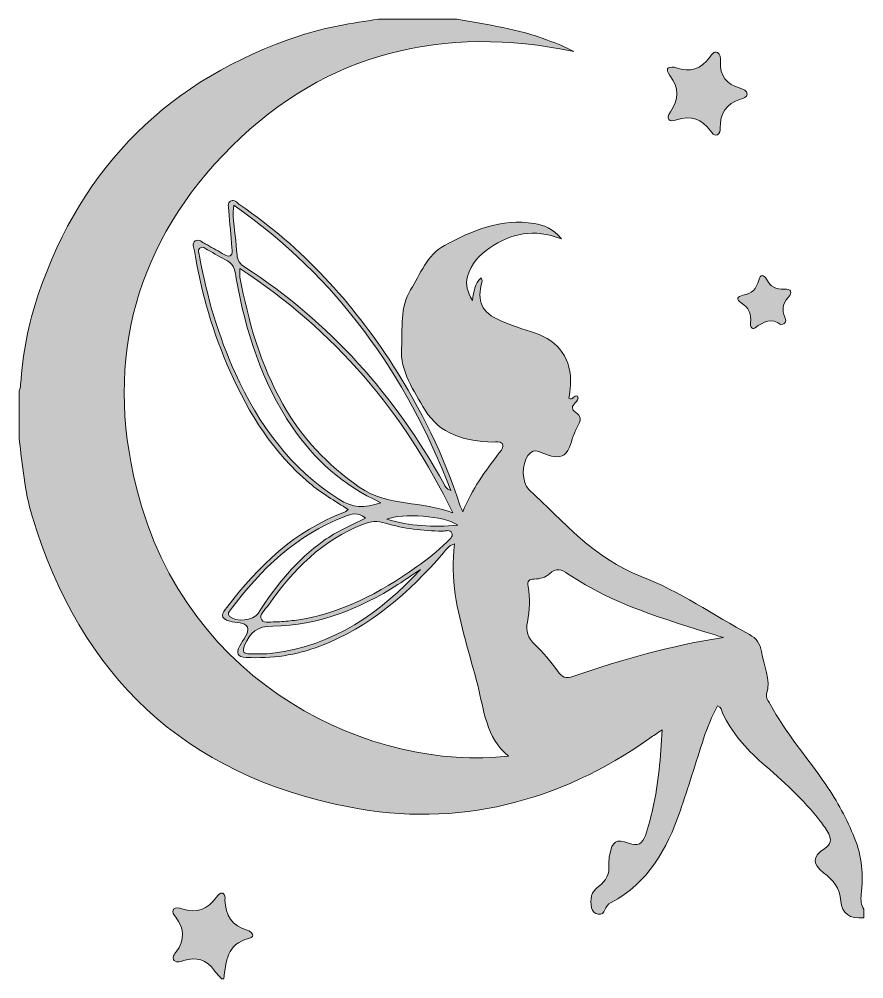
# Model space of a CAD drawing. Header units: inches. Extents: x 13 to 3566, y -2567 to -26.
# Drawn here: x 2136 to 2524, y -470.5 to -29.5 of the extents above; entities that cross this region are included whole.
import ezdxf

# ---------------------------------------------------------------- set-up
doc = ezdxf.new("R2010")
doc.units = ezdxf.units.IN
doc.header["$MEASUREMENT"] = 0
doc.layers.add('Layer 1', color=7, linetype='Continuous')

# ---------------------------------------------------------------- blocks, each defined once
blk = doc.blocks.new('block 6')
at = {"layer": 'Layer 1', "true_color": 0xffffff}
h = blk.add_hatch(color=7, dxfattribs=at)
h.dxf.hatch_style = 2
edge = h.paths.add_edge_path()
edge.add_spline(control_points=[(2337, -29.5), (2351.11, -31.9), (2365.26, -34.08), (2378.76, -39.13), (2382.78, -40.64), (2386.79, -42.18), (2390.82, -44.3), (2330.87, -32.03), (2277.38, -44.45), (2233.66, -87.86), (2189.76, -131.44), (2174.95, -185.11), (2189.85, -244.86), (2212.86, -337.12), (2299.35, -375.12), (2360.72, -368.2), (2350.37, -359.47), (2349.59, -347.09), (2346.63, -335.6), (2343.06, -321.74), (2338.5, -308.13), (2336.33, -293.92), (2335.18, -286.37), (2335.03, -278.76), (2335.91, -270.65), (2333.12, -271.42), (2332.21, -273.29), (2330.96, -274.72), (2315.04, -293.01), (2297.24, -308.83), (2274.14, -317.64), (2263.23, -321.8), (2251.97, -323.45), (2240.32, -322.78), (2236.23, -322.55), (2235.45, -321.02), (2237.31, -317.41), (2238.73, -314.64), (2241.86, -311.71), (2240.82, -308.96), (2239.85, -306.39), (2235.56, -306.99), (2232.77, -306.19), (2227.81, -304.77), (2229.32, -302.52), (2231.4, -299.8), (2245.89, -280.89), (2262.48, -264.57), (2285.43, -256.11), (2285.86, -255.95), (2286.19, -255.53), (2287.09, -254.83), (2280.9, -250.87), (2274.79, -247.27), (2269.35, -242.7), (2252.76, -228.74), (2241.57, -210.94), (2232.89, -191.42), (2224.99, -173.7), (2219.59, -155.18), (2216.57, -135.99), (2216.32, -134.45), (2215.07, -132.51), (2216.88, -131.41), (2218.49, -130.43), (2220.01, -131.98), (2221.44, -132.74), (2224.09, -134.14), (2226.67, -135.67), (2229.3, -137.11), (2230.44, -137.74), (2231.59, -138.94), (2232.93, -138.23), (2234.37, -137.46), (2233.73, -135.83), (2233.65, -134.58), (2233.26, -128.94), (2232.77, -123.31), (2232.32, -117.67), (2232.19, -116.04), (2231.45, -114.02), (2233.14, -113.07), (2234.87, -112.1), (2236.14, -113.98), (2237.43, -114.86), (2266.05, -134.44), (2288.97, -159.46), (2307.65, -188.51), (2320.6, -208.64), (2331.03, -229.98), (2338.43, -252.77), (2338.68, -253.52), (2339.08, -254.21), (2339.84, -255.88), (2343.99, -245.41), (2350.14, -237.19), (2356.37, -229.01), (2357.31, -227.78), (2358.88, -226.27), (2357.82, -224.57), (2356.93, -223.16), (2355.05, -223.84), (2353.61, -223.82), (2340.97, -223.62), (2329.08, -220.22), (2322.46, -209.11), (2317.33, -200.49), (2310.93, -191.09), (2311.62, -180.71), (2312.22, -171.78), (2310.82, -161.67), (2315.79, -153.91), (2320.34, -146.79), (2323.23, -137.81), (2331.32, -133.49), (2344.16, -126.64), (2357.43, -120.87), (2372.58, -123.41), (2376.94, -124.14), (2381.15, -125.51), (2385.06, -130.47), (2372.36, -125.49), (2361.89, -128.02), (2352.19, -134.6), (2347.46, -137.82), (2343.67, -141.83), (2342.01, -147.71), (2340.89, -151.67), (2341.88, -154.75), (2344.19, -158.76), (2344.91, -154.62), (2345.11, -151.08), (2348.18, -148.43), (2348.41, -149.11), (2348.73, -149.54), (2348.64, -149.87), (2346.16, -159.48), (2348.15, -164.09), (2357.28, -168.12), (2362.29, -170.34), (2367.56, -171.99), (2372.79, -173.69), (2384, -177.33), (2389.92, -185.83), (2389.26, -197.71), (2389.16, -199.69), (2388.79, -201.66), (2388.54, -203.67), (2390.24, -205), (2390.88, -201.98), (2392.45, -202.81), (2393.2, -204.11), (2392.23, -205.02), (2391.46, -205.77), (2389.76, -207.42), (2389.64, -208.84), (2391.69, -210.22), (2394.09, -211.84), (2394.19, -213.58), (2392.75, -216.14), (2390.99, -219.28), (2390, -222.85), (2388.73, -226.22), (2387.07, -230.64), (2384.29, -231.09), (2380.48, -230.28), (2380.16, -230.21), (2379.85, -230.05), (2379.53, -229.98), (2376.23, -229.35), (2372.84, -225.64), (2369.65, -230.03), (2366.84, -233.9), (2366.77, -242.53), (2370.1, -245.6), (2386.15, -260.4), (2400.18, -277.42), (2421.78, -285.63), (2439.33, -292.31), (2454.91, -303.41), (2471.5, -312.29), (2474.66, -313.98), (2476.44, -316.49), (2477.01, -320.08), (2478.04, -326.57), (2481.38, -332.75), (2479.37, -339.65), (2478.88, -341.33), (2480.16, -342.81), (2480.95, -344.27), (2488.12, -357.53), (2498.14, -368.82), (2506.54, -381.22), (2511.8, -388.98), (2516.27, -397.1), (2519.75, -405.82), (2523.12, -414.26), (2523.87, -422.95), (2522.83, -431.83), (2522.53, -434.29), (2522.67, -436.44), (2524, -438.5), (2524, -439.83), (2524, -441.17), (2524, -442.5), (2517.61, -442.91), (2513.78, -440.72), (2513.43, -434.79), (2513.07, -428.68), (2509.97, -425.22), (2505.56, -421.8), (2500.06, -417.54), (2500.29, -414.5), (2506.06, -410.64), (2508.9, -408.74), (2509.31, -406.56), (2507.86, -403.86), (2506.76, -401.82), (2505.42, -399.88), (2503.99, -398.05), (2496.17, -388.01), (2486.82, -379.46), (2477.23, -371.19), (2469.67, -364.68), (2463.29, -357.37), (2459.12, -348.23), (2458.62, -347.13), (2458.62, -345.57), (2456.79, -345.09), (2454.19, -349.95), (2452.09, -355.01), (2450.39, -360.22), (2446.75, -371.3), (2443.43, -382.48), (2439.6, -393.49), (2433.56, -410.86), (2424.99, -426.43), (2407.87, -435.47), (2406.46, -436.22), (2405.67, -437.44), (2405.02, -438.83), (2404.43, -440.09), (2403.62, -441.13), (2401.97, -440.86), (2400.27, -440.59), (2399.32, -439.42), (2398.96, -437.89), (2398.06, -434.01), (2398.77, -430.4), (2402.14, -428.06), (2405.87, -425.47), (2407.18, -422.1), (2406.92, -417.78), (2406.84, -416.3), (2407.01, -414.77), (2407.28, -413.31), (2408.32, -407.47), (2410.41, -406.02), (2415.9, -408.19), (2420.12, -409.86), (2422.39, -408.26), (2423.64, -404.65), (2425.06, -400.57), (2426.18, -396.37), (2427.13, -392.16), (2429.75, -380.55), (2430.6, -368.74), (2431.37, -356.05), (2428.98, -357.69), (2427.33, -358.78), (2425.73, -359.91), (2383.95, -389.39), (2337.63, -401.29), (2287.42, -391.54), (2212.07, -376.91), (2163.91, -331.28), (2141.91, -257.9), (2138.45, -246.36), (2137.48, -234.38), (2136, -222.5), (2136, -215.17), (2136, -207.83), (2136, -200.5), (2136.22, -199.53), (2136.58, -198.57), (2136.64, -197.59), (2137.56, -183.39), (2140.2, -169.49), (2144.76, -156.05), (2164.99, -96.42), (2205.28, -56.95), (2264.93, -37.09), (2276.66, -33.19), (2288.84, -31.39), (2301, -29.5), (2313, -29.5), (2325, -29.5), (2337, -29.5)], knot_values=[0, 0, 0, 0, 1, 1, 1, 2, 2, 2, 3, 3, 3, 4, 4, 4, 5, 5, 5, 6, 6, 6, 7, 7, 7, 8, 8, 8, 9, 9, 9, 10, 10, 10, 11, 11, 11, 12, 12, 12, 13, 13, 13, 14, 14, 14, 15, 15, 15, 16, 16, 16, 17, 17, 17, 18, 18, 18, 19, 19, 19, 20, 20, 20, 21, 21, 21, 22, 22, 22, 23, 23, 23, 24, 24, 24, 25, 25, 25, 26, 26, 26, 27, 27, 27, 28, 28, 28, 29, 29, 29, 30, 30, 30, 31, 31, 31, 32, 32, 32, 33, 33, 33, 34, 34, 34, 35, 35, 35, 36, 36, 36, 37, 37, 37, 38, 38, 38, 39, 39, 39, 40, 40, 40, 41, 41, 41, 42, 42, 42, 43, 43, 43, 44, 44, 44, 45, 45, 45, 46, 46, 46, 47, 47, 47, 48, 48, 48, 49, 49, 49, 50, 50, 50, 51, 51, 51, 52, 52, 52, 53, 53, 53, 54, 54, 54, 55, 55, 55, 56, 56, 56, 57, 57, 57, 58, 58, 58, 59, 59, 59, 60, 60, 60, 61, 61, 61, 62, 62, 62, 63, 63, 63, 64, 64, 64, 65, 65, 65, 66, 66, 66, 67, 67, 67, 68, 68, 68, 69, 69, 69, 70, 70, 70, 71, 71, 71, 72, 72, 72, 73, 73, 73, 74, 74, 74, 75, 75, 75, 76, 76, 76, 77, 77, 77, 78, 78, 78, 79, 79, 79, 80, 80, 80, 81, 81, 81, 82, 82, 82, 83, 83, 83, 84, 84, 84, 85, 85, 85, 86, 86, 86, 87, 87, 87, 88, 88, 88, 89, 89, 89, 90, 90, 90, 91, 91, 91, 92, 92, 92, 93, 93, 93, 94, 94, 94, 95, 95, 95, 96, 96, 96, 97, 97, 97, 98, 98, 98, 99, 99, 99, 99], degree=3, periodic=1)
edge = h.paths.add_edge_path()
edge.add_spline(control_points=[(2335.18, -256.39), (2312.88, -210.16), (2281.04, -172.6), (2237.4, -144.13), (2237.4, -146.11), (2237.25, -147.1), (2237.42, -148.04), (2241.2, -168.43), (2246.88, -188.17), (2257.13, -206.39), (2265.84, -221.87), (2277.54, -234.32), (2292.25, -244.55), (2305.38, -253.69), (2321.2, -250.81), (2335.18, -256.39)], knot_values=[0, 0, 0, 0, 1, 1, 1, 2, 2, 2, 3, 3, 3, 4, 4, 4, 5, 5, 5, 5], degree=3, periodic=1)
edge = h.paths.add_edge_path()
edge.add_spline(control_points=[(2459.51, -313.66), (2457.68, -313.08), (2456.73, -312.78), (2455.78, -312.49), (2432.41, -305.22), (2408.82, -298.46), (2388.23, -284.52), (2385.14, -282.43), (2382.72, -281.43), (2379.56, -284.37), (2377.77, -286.04), (2375.18, -286.74), (2372.61, -286.79), (2370.3, -286.83), (2369.35, -287.63), (2369.8, -290.18), (2370.76, -295.64), (2370.59, -301.12), (2369.44, -306.56), (2368.59, -310.62), (2369.71, -313.86), (2372.81, -316.86), (2376.62, -320.56), (2380.31, -324.53), (2383.25, -328.91), (2385.42, -332.14), (2387, -332.71), (2390.74, -331.43), (2412.94, -323.84), (2435.45, -317.3), (2459.51, -313.66)], knot_values=[0, 0, 0, 0, 1, 1, 1, 2, 2, 2, 3, 3, 3, 4, 4, 4, 5, 5, 5, 6, 6, 6, 7, 7, 7, 8, 8, 8, 9, 9, 9, 10, 10, 10, 10], degree=3, periodic=1)
edge = h.paths.add_edge_path()
edge.add_spline(control_points=[(2254.9, -306.47), (2257.16, -306.27), (2259.82, -306.14), (2262.45, -305.78), (2283.46, -302.87), (2301.53, -293.25), (2318.54, -281.2), (2323.43, -277.73), (2328.18, -274.08), (2332.41, -269.83), (2333.53, -268.71), (2335.38, -267.35), (2334.8, -265.74), (2334.13, -263.86), (2331.87, -264.75), (2330.32, -264.74), (2321.46, -264.67), (2312.71, -263.63), (2304.24, -261.08), (2300.65, -259.99), (2297.54, -260.21), (2294.13, -261.54), (2275.24, -268.91), (2261.73, -282.52), (2250.52, -298.81), (2249.09, -300.89), (2245.93, -303.03), (2247.42, -305.54), (2248.64, -307.59), (2252.07, -306.1), (2254.9, -306.47)], knot_values=[0, 0, 0, 0, 1, 1, 1, 2, 2, 2, 3, 3, 3, 4, 4, 4, 5, 5, 5, 6, 6, 6, 7, 7, 7, 8, 8, 8, 9, 9, 9, 10, 10, 10, 10], degree=3, periodic=1)
edge = h.paths.add_edge_path()
edge.add_spline(control_points=[(2234.55, -114.98), (2234.42, -117.4), (2234.18, -118.7), (2234.3, -119.98), (2234.85, -125.94), (2235.6, -131.88), (2236.07, -137.84), (2236.28, -140.44), (2237.46, -142.01), (2239.6, -143.4), (2278.69, -168.76), (2308.68, -202.48), (2331.15, -243.11), (2331.72, -244.13), (2332.06, -245.44), (2334.29, -246.04), (2313.65, -192.6), (2282.24, -148.33), (2234.55, -114.98)], knot_values=[0, 0, 0, 0, 1, 1, 1, 2, 2, 2, 3, 3, 3, 4, 4, 4, 5, 5, 5, 6, 6, 6, 6], degree=3, periodic=1)
edge = h.paths.add_edge_path()
edge.add_spline(control_points=[(2302.07, -251.7), (2284.77, -243.64), (2271.62, -231.96), (2261.4, -216.89), (2247.37, -196.21), (2240.1, -173.01), (2235.7, -148.71), (2235.15, -145.63), (2235.07, -142.36), (2231.69, -140.6), (2228.59, -139), (2225.61, -137.15), (2222.52, -135.51), (2221.42, -134.92), (2220.16, -133.65), (2218.92, -134.71), (2217.76, -135.71), (2218.64, -137.19), (2218.87, -138.48), (2222.19, -157.08), (2227.5, -175.1), (2235.33, -192.3), (2246.01, -215.76), (2260.59, -235.99), (2282.82, -250.11), (2288.95, -254), (2294.7, -254.52), (2302.07, -251.7)], knot_values=[0, 0, 0, 0, 1, 1, 1, 2, 2, 2, 3, 3, 3, 4, 4, 4, 5, 5, 5, 6, 6, 6, 7, 7, 7, 8, 8, 8, 9, 9, 9, 9], degree=3, periodic=1)
edge = h.paths.add_edge_path()
edge.add_spline(control_points=[(2320.31, -282.4), (2316.86, -284.71), (2313.45, -287.08), (2309.95, -289.32), (2292.41, -300.54), (2273.5, -308.2), (2252.49, -308.38), (2245.24, -308.44), (2242.01, -311.31), (2239.55, -317.17), (2238.28, -320.21), (2239.17, -321.2), (2242.1, -321.18), (2245.59, -321.15), (2249.11, -321.34), (2252.56, -320.91), (2280.43, -317.43), (2301.86, -302.38), (2320.31, -282.4)], knot_values=[0, 0, 0, 0, 1, 1, 1, 2, 2, 2, 3, 3, 3, 4, 4, 4, 5, 5, 5, 6, 6, 6, 6], degree=3, periodic=1)
edge = h.paths.add_edge_path()
edge.add_spline(control_points=[(2295.15, -258.84), (2291.62, -255.71), (2288.58, -256.93), (2285.62, -258.03), (2263.27, -266.39), (2247.12, -282.36), (2233.11, -300.93), (2232.45, -301.8), (2231.42, -302.67), (2232.67, -303.93), (2235.44, -306.76), (2243.59, -305.95), (2245.74, -302.56), (2253.89, -289.69), (2263.5, -278.13), (2275.96, -269.14), (2281.76, -264.95), (2288.29, -262.08), (2295.15, -258.84)], knot_values=[0, 0, 0, 0, 1, 1, 1, 2, 2, 2, 3, 3, 3, 4, 4, 4, 5, 5, 5, 6, 6, 6, 6], degree=3, periodic=1)
edge = h.paths.add_edge_path()
edge.add_spline(control_points=[(2337.43, -262), (2331.58, -257.67), (2311.72, -256.25), (2304.94, -259.31), (2315.52, -262.4), (2326.03, -263.06), (2337.43, -262)], knot_values=[0, 0, 0, 0, 1, 1, 1, 2, 2, 2, 2], degree=3, periodic=1)
edge = h.paths.add_edge_path()
edge.add_spline(control_points=[(2230, -470.5), (2230.96, -462.57), (2231.29, -454.52), (2241.45, -451.92), (2245.07, -450.99), (2242.72, -448.81), (2240.74, -448.2), (2233.76, -446.06), (2230.62, -441.35), (2230.53, -434.22), (2230.51, -433.21), (2230.88, -431.61), (2229.48, -431.18), (2228.19, -430.79), (2227.33, -432.04), (2226.7, -432.92), (2222.64, -438.6), (2217.45, -440.54), (2210.71, -438.31), (2209.56, -437.93), (2207.83, -437.39), (2206.94, -438.57), (2205.98, -439.82), (2207.21, -441.16), (2207.94, -442.15), (2211.88, -447.44), (2212.22, -452.64), (2208.16, -458.06), (2207.35, -459.13), (2206.03, -460.69), (2207.25, -462.08), (2208.36, -463.36), (2210.12, -462.61), (2211.49, -462.16), (2217.4, -460.19), (2222.09, -461.65), (2225.7, -466.77), (2226.65, -468.12), (2227.89, -469.26), (2229, -470.5), (2229.33, -470.5), (2229.67, -470.5), (2230, -470.5)], knot_values=[0, 0, 0, 0, 1, 1, 1, 2, 2, 2, 3, 3, 3, 4, 4, 4, 5, 5, 5, 6, 6, 6, 7, 7, 7, 8, 8, 8, 9, 9, 9, 10, 10, 10, 11, 11, 11, 12, 12, 12, 13, 13, 13, 14, 14, 14, 14], degree=3, periodic=1)
edge = h.paths.add_edge_path()
edge.add_spline(control_points=[(2434.97, -55.34), (2439.12, -61.1), (2439.19, -66.36), (2435.16, -72.15), (2432.88, -75.41), (2434.58, -76.98), (2438.02, -75.81), (2444.6, -73.58), (2449.58, -75.39), (2453.59, -80.84), (2454.3, -81.81), (2455.22, -83.28), (2456.78, -82.61), (2457.94, -82.12), (2458.11, -80.67), (2458.08, -79.55), (2457.9, -72.78), (2460.7, -68.24), (2467.42, -66.31), (2468.63, -65.97), (2470.3, -65.34), (2470.36, -63.93), (2470.43, -62.14), (2468.52, -61.66), (2467.17, -61.26), (2460.96, -59.41), (2457.81, -55.49), (2458.11, -48.87), (2458.17, -47.43), (2458.16, -45.48), (2456.75, -44.81), (2455.08, -44.02), (2454.03, -45.92), (2453.28, -46.96), (2449.26, -52.45), (2444.19, -54.12), (2437.8, -51.83), (2437.49, -51.71), (2437.15, -51.67), (2436.83, -51.59), (2433.63, -51.31), (2432.8, -52.32), (2434.97, -55.34)], knot_values=[0, 0, 0, 0, 1, 1, 1, 2, 2, 2, 3, 3, 3, 4, 4, 4, 5, 5, 5, 6, 6, 6, 7, 7, 7, 8, 8, 8, 9, 9, 9, 10, 10, 10, 11, 11, 11, 12, 12, 12, 13, 13, 13, 14, 14, 14, 14], degree=3, periodic=1)
edge = h.paths.add_edge_path()
edge.add_spline(control_points=[(2487.69, -166.45), (2486.3, -163.05), (2486.64, -160.15), (2489.26, -157.36), (2491.55, -154.93), (2490.5, -153.35), (2487.39, -153.51), (2483.65, -153.7), (2481.05, -152.43), (2479.3, -149.05), (2478.03, -146.59), (2476.41, -146.75), (2475.75, -149.41), (2474.76, -153.4), (2472.58, -155.7), (2468.44, -156.39), (2466, -156.8), (2465.14, -158.37), (2467.7, -159.87), (2471.38, -162.02), (2472.42, -165.1), (2471.97, -169.1), (2471.82, -170.42), (2472.44, -172.5), (2474.04, -171.32), (2477.97, -168.43), (2481.75, -166.76), (2485.79, -169.76), (2488.83, -169.49), (2488.22, -167.78), (2487.69, -166.45)], knot_values=[0, 0, 0, 0, 1, 1, 1, 2, 2, 2, 3, 3, 3, 4, 4, 4, 5, 5, 5, 6, 6, 6, 7, 7, 7, 8, 8, 8, 9, 9, 9, 10, 10, 10, 10], degree=3, periodic=1)
at = {"layer": 'Layer 1', "lineweight": 0}
for points, knots in [([(2337, -29.5), (2351.11, -31.9), (2365.26, -34.08), (2378.76, -39.13), (2382.78, -40.64), (2386.79, -42.18), (2390.82, -44.3), (2330.87, -32.03), (2277.38, -44.45), (2233.66, -87.86), (2189.76, -131.44), (2174.95, -185.11), (2189.85, -244.86), (2212.86, -337.12), (2299.35, -375.12), (2360.72, -368.2), (2350.37, -359.47), (2349.59, -347.09), (2346.63, -335.6), (2343.06, -321.74), (2338.5, -308.13), (2336.33, -293.92), (2335.18, -286.37), (2335.03, -278.76), (2335.91, -270.65), (2333.12, -271.42), (2332.21, -273.29), (2330.96, -274.72), (2315.04, -293.01), (2297.24, -308.83), (2274.14, -317.64), (2263.23, -321.8), (2251.97, -323.45), (2240.32, -322.78), (2236.23, -322.55), (2235.45, -321.02), (2237.31, -317.41), (2238.73, -314.64), (2241.86, -311.71), (2240.82, -308.96), (2239.85, -306.39), (2235.56, -306.99), (2232.77, -306.19), (2227.81, -304.77), (2229.32, -302.52), (2231.4, -299.8), (2245.89, -280.89), (2262.48, -264.57), (2285.43, -256.11), (2285.86, -255.95), (2286.19, -255.53), (2287.09, -254.83), (2280.9, -250.87), (2274.79, -247.27), (2269.35, -242.7), (2252.76, -228.74), (2241.57, -210.94), (2232.89, -191.42), (2224.99, -173.7), (2219.59, -155.18), (2216.57, -135.99), (2216.32, -134.45), (2215.07, -132.51), (2216.88, -131.41), (2218.49, -130.43), (2220.01, -131.98), (2221.44, -132.74), (2224.09, -134.14), (2226.67, -135.67), (2229.3, -137.11), (2230.44, -137.74), (2231.59, -138.94), (2232.93, -138.23), (2234.37, -137.46), (2233.73, -135.83), (2233.65, -134.58), (2233.26, -128.94), (2232.77, -123.31), (2232.32, -117.67), (2232.19, -116.04), (2231.45, -114.02), (2233.14, -113.07), (2234.87, -112.1), (2236.14, -113.98), (2237.43, -114.86), (2266.05, -134.44), (2288.97, -159.46), (2307.65, -188.51), (2320.6, -208.64), (2331.03, -229.98), (2338.43, -252.77), (2338.68, -253.52), (2339.08, -254.21), (2339.84, -255.88), (2343.99, -245.41), (2350.14, -237.19), (2356.37, -229.01), (2357.31, -227.78), (2358.88, -226.27), (2357.82, -224.57), (2356.93, -223.16), (2355.05, -223.84), (2353.61, -223.82), (2340.97, -223.62), (2329.08, -220.22), (2322.46, -209.11), (2317.33, -200.49), (2310.93, -191.09), (2311.62, -180.71), (2312.22, -171.78), (2310.82, -161.67), (2315.79, -153.91), (2320.34, -146.79), (2323.23, -137.81), (2331.32, -133.49), (2344.16, -126.64), (2357.43, -120.87), (2372.58, -123.41), (2376.94, -124.14), (2381.15, -125.51), (2385.06, -130.47), (2372.36, -125.49), (2361.89, -128.02), (2352.19, -134.6), (2347.46, -137.82), (2343.67, -141.83), (2342.01, -147.71), (2340.89, -151.67), (2341.88, -154.75), (2344.19, -158.76), (2344.91, -154.62), (2345.11, -151.08), (2348.18, -148.43), (2348.41, -149.11), (2348.73, -149.54), (2348.64, -149.87), (2346.16, -159.48), (2348.15, -164.09), (2357.28, -168.12), (2362.29, -170.34), (2367.56, -171.99), (2372.79, -173.69), (2384, -177.33), (2389.92, -185.83), (2389.26, -197.71), (2389.16, -199.69), (2388.79, -201.66), (2388.54, -203.67), (2390.24, -205), (2390.88, -201.98), (2392.45, -202.81), (2393.2, -204.11), (2392.23, -205.02), (2391.46, -205.77), (2389.76, -207.42), (2389.64, -208.84), (2391.69, -210.22), (2394.09, -211.84), (2394.19, -213.58), (2392.75, -216.14), (2390.99, -219.28), (2390, -222.85), (2388.73, -226.22), (2387.07, -230.64), (2384.29, -231.09), (2380.48, -230.28), (2380.16, -230.21), (2379.85, -230.05), (2379.53, -229.98), (2376.23, -229.35), (2372.84, -225.64), (2369.65, -230.03), (2366.84, -233.9), (2366.77, -242.53), (2370.1, -245.6), (2386.15, -260.4), (2400.18, -277.42), (2421.78, -285.63), (2439.33, -292.31), (2454.91, -303.41), (2471.5, -312.29), (2474.66, -313.98), (2476.44, -316.49), (2477.01, -320.08), (2478.04, -326.57), (2481.38, -332.75), (2479.37, -339.65), (2478.88, -341.33), (2480.16, -342.81), (2480.95, -344.27), (2488.12, -357.53), (2498.14, -368.82), (2506.54, -381.22), (2511.8, -388.98), (2516.27, -397.1), (2519.75, -405.82), (2523.12, -414.26), (2523.87, -422.95), (2522.83, -431.83), (2522.53, -434.29), (2522.67, -436.44), (2524, -438.5), (2524, -439.83), (2524, -441.17), (2524, -442.5), (2517.61, -442.91), (2513.78, -440.72), (2513.43, -434.79), (2513.07, -428.68), (2509.97, -425.22), (2505.56, -421.8), (2500.06, -417.54), (2500.29, -414.5), (2506.06, -410.64), (2508.9, -408.74), (2509.31, -406.56), (2507.86, -403.86), (2506.76, -401.82), (2505.42, -399.88), (2503.99, -398.05), (2496.17, -388.01), (2486.82, -379.46), (2477.23, -371.19), (2469.67, -364.68), (2463.29, -357.37), (2459.12, -348.23), (2458.62, -347.13), (2458.62, -345.57), (2456.79, -345.09), (2454.19, -349.95), (2452.09, -355.01), (2450.39, -360.22), (2446.75, -371.3), (2443.43, -382.48), (2439.6, -393.49), (2433.56, -410.86), (2424.99, -426.43), (2407.87, -435.47), (2406.46, -436.22), (2405.67, -437.44), (2405.02, -438.83), (2404.43, -440.09), (2403.62, -441.13), (2401.97, -440.86), (2400.27, -440.59), (2399.32, -439.42), (2398.96, -437.89), (2398.06, -434.01), (2398.77, -430.4), (2402.14, -428.06), (2405.87, -425.47), (2407.18, -422.1), (2406.92, -417.78), (2406.84, -416.3), (2407.01, -414.77), (2407.28, -413.31), (2408.32, -407.47), (2410.41, -406.02), (2415.9, -408.19), (2420.12, -409.86), (2422.39, -408.26), (2423.64, -404.65), (2425.06, -400.57), (2426.18, -396.37), (2427.13, -392.16), (2429.75, -380.55), (2430.6, -368.74), (2431.37, -356.05), (2428.98, -357.69), (2427.33, -358.78), (2425.73, -359.91), (2383.95, -389.39), (2337.63, -401.29), (2287.42, -391.54), (2212.07, -376.91), (2163.91, -331.28), (2141.91, -257.9), (2138.45, -246.36), (2137.48, -234.38), (2136, -222.5), (2136, -215.17), (2136, -207.83), (2136, -200.5), (2136.22, -199.53), (2136.58, -198.57), (2136.64, -197.59), (2137.56, -183.39), (2140.2, -169.49), (2144.76, -156.05), (2164.99, -96.42), (2205.28, -56.95), (2264.93, -37.09), (2276.66, -33.19), (2288.84, -31.39), (2301, -29.5), (2313, -29.5), (2325, -29.5), (2337, -29.5)], [0, 0, 0, 0, 1, 1, 1, 2, 2, 2, 3, 3, 3, 4, 4, 4, 5, 5, 5, 6, 6, 6, 7, 7, 7, 8, 8, 8, 9, 9, 9, 10, 10, 10, 11, 11, 11, 12, 12, 12, 13, 13, 13, 14, 14, 14, 15, 15, 15, 16, 16, 16, 17, 17, 17, 18, 18, 18, 19, 19, 19, 20, 20, 20, 21, 21, 21, 22, 22, 22, 23, 23, 23, 24, 24, 24, 25, 25, 25, 26, 26, 26, 27, 27, 27, 28, 28, 28, 29, 29, 29, 30, 30, 30, 31, 31, 31, 32, 32, 32, 33, 33, 33, 34, 34, 34, 35, 35, 35, 36, 36, 36, 37, 37, 37, 38, 38, 38, 39, 39, 39, 40, 40, 40, 41, 41, 41, 42, 42, 42, 43, 43, 43, 44, 44, 44, 45, 45, 45, 46, 46, 46, 47, 47, 47, 48, 48, 48, 49, 49, 49, 50, 50, 50, 51, 51, 51, 52, 52, 52, 53, 53, 53, 54, 54, 54, 55, 55, 55, 56, 56, 56, 57, 57, 57, 58, 58, 58, 59, 59, 59, 60, 60, 60, 61, 61, 61, 62, 62, 62, 63, 63, 63, 64, 64, 64, 65, 65, 65, 66, 66, 66, 67, 67, 67, 68, 68, 68, 69, 69, 69, 70, 70, 70, 71, 71, 71, 72, 72, 72, 73, 73, 73, 74, 74, 74, 75, 75, 75, 76, 76, 76, 77, 77, 77, 78, 78, 78, 79, 79, 79, 80, 80, 80, 81, 81, 81, 82, 82, 82, 83, 83, 83, 84, 84, 84, 85, 85, 85, 86, 86, 86, 87, 87, 87, 88, 88, 88, 89, 89, 89, 90, 90, 90, 91, 91, 91, 92, 92, 92, 93, 93, 93, 94, 94, 94, 95, 95, 95, 96, 96, 96, 97, 97, 97, 98, 98, 98, 99, 99, 99, 99]), ([(2434.97, -55.34), (2439.12, -61.1), (2439.19, -66.36), (2435.16, -72.15), (2432.88, -75.41), (2434.58, -76.98), (2438.02, -75.81), (2444.6, -73.58), (2449.58, -75.39), (2453.59, -80.84), (2454.3, -81.81), (2455.22, -83.28), (2456.78, -82.61), (2457.94, -82.12), (2458.11, -80.67), (2458.08, -79.55), (2457.9, -72.78), (2460.7, -68.24), (2467.42, -66.31), (2468.63, -65.97), (2470.3, -65.34), (2470.36, -63.93), (2470.43, -62.14), (2468.52, -61.66), (2467.17, -61.26), (2460.96, -59.41), (2457.81, -55.49), (2458.11, -48.87), (2458.17, -47.43), (2458.16, -45.48), (2456.75, -44.81), (2455.08, -44.02), (2454.03, -45.92), (2453.28, -46.96), (2449.26, -52.45), (2444.19, -54.12), (2437.8, -51.83), (2437.49, -51.71), (2437.15, -51.67), (2436.83, -51.59), (2433.63, -51.31), (2432.8, -52.32), (2434.97, -55.34)], [0, 0, 0, 0, 1, 1, 1, 2, 2, 2, 3, 3, 3, 4, 4, 4, 5, 5, 5, 6, 6, 6, 7, 7, 7, 8, 8, 8, 9, 9, 9, 10, 10, 10, 11, 11, 11, 12, 12, 12, 13, 13, 13, 14, 14, 14, 14]), ([(2234.55, -114.98), (2234.42, -117.4), (2234.18, -118.7), (2234.3, -119.98), (2234.85, -125.94), (2235.6, -131.88), (2236.07, -137.84), (2236.28, -140.44), (2237.46, -142.01), (2239.6, -143.4), (2278.69, -168.76), (2308.68, -202.48), (2331.15, -243.11), (2331.72, -244.13), (2332.06, -245.44), (2334.29, -246.04), (2313.65, -192.6), (2282.24, -148.33), (2234.55, -114.98)], [0, 0, 0, 0, 1, 1, 1, 2, 2, 2, 3, 3, 3, 4, 4, 4, 5, 5, 5, 6, 6, 6, 6]), ([(2302.07, -251.7), (2284.77, -243.64), (2271.62, -231.96), (2261.4, -216.89), (2247.37, -196.21), (2240.1, -173.01), (2235.7, -148.71), (2235.15, -145.63), (2235.07, -142.36), (2231.69, -140.6), (2228.59, -139), (2225.61, -137.15), (2222.52, -135.51), (2221.42, -134.92), (2220.16, -133.65), (2218.92, -134.71), (2217.76, -135.71), (2218.64, -137.19), (2218.87, -138.48), (2222.19, -157.08), (2227.5, -175.1), (2235.33, -192.3), (2246.01, -215.76), (2260.59, -235.99), (2282.82, -250.11), (2288.95, -254), (2294.7, -254.52), (2302.07, -251.7)], [0, 0, 0, 0, 1, 1, 1, 2, 2, 2, 3, 3, 3, 4, 4, 4, 5, 5, 5, 6, 6, 6, 7, 7, 7, 8, 8, 8, 9, 9, 9, 9]), ([(2335.18, -256.39), (2312.88, -210.16), (2281.04, -172.6), (2237.4, -144.13), (2237.4, -146.11), (2237.25, -147.1), (2237.42, -148.04), (2241.2, -168.43), (2246.88, -188.17), (2257.13, -206.39), (2265.84, -221.87), (2277.54, -234.32), (2292.25, -244.55), (2305.38, -253.69), (2321.2, -250.81), (2335.18, -256.39)], [0, 0, 0, 0, 1, 1, 1, 2, 2, 2, 3, 3, 3, 4, 4, 4, 5, 5, 5, 5]), ([(2487.69, -166.45), (2486.3, -163.05), (2486.64, -160.15), (2489.26, -157.36), (2491.55, -154.93), (2490.5, -153.35), (2487.39, -153.51), (2483.65, -153.7), (2481.05, -152.43), (2479.3, -149.05), (2478.03, -146.59), (2476.41, -146.75), (2475.75, -149.41), (2474.76, -153.4), (2472.58, -155.7), (2468.44, -156.39), (2466, -156.8), (2465.14, -158.37), (2467.7, -159.87), (2471.38, -162.02), (2472.42, -165.1), (2471.97, -169.1), (2471.82, -170.42), (2472.44, -172.5), (2474.04, -171.32), (2477.97, -168.43), (2481.75, -166.76), (2485.79, -169.76), (2488.83, -169.49), (2488.22, -167.78), (2487.69, -166.45)], [0, 0, 0, 0, 1, 1, 1, 2, 2, 2, 3, 3, 3, 4, 4, 4, 5, 5, 5, 6, 6, 6, 7, 7, 7, 8, 8, 8, 9, 9, 9, 10, 10, 10, 10]), ([(2295.15, -258.84), (2291.62, -255.71), (2288.58, -256.93), (2285.62, -258.03), (2263.27, -266.39), (2247.12, -282.36), (2233.11, -300.93), (2232.45, -301.8), (2231.42, -302.67), (2232.67, -303.93), (2235.44, -306.76), (2243.59, -305.95), (2245.74, -302.56), (2253.89, -289.69), (2263.5, -278.13), (2275.96, -269.14), (2281.76, -264.95), (2288.29, -262.08), (2295.15, -258.84)], [0, 0, 0, 0, 1, 1, 1, 2, 2, 2, 3, 3, 3, 4, 4, 4, 5, 5, 5, 6, 6, 6, 6]), ([(2254.9, -306.47), (2257.16, -306.27), (2259.82, -306.14), (2262.45, -305.78), (2283.46, -302.87), (2301.53, -293.25), (2318.54, -281.2), (2323.43, -277.73), (2328.18, -274.08), (2332.41, -269.83), (2333.53, -268.71), (2335.38, -267.35), (2334.8, -265.74), (2334.13, -263.86), (2331.87, -264.75), (2330.32, -264.74), (2321.46, -264.67), (2312.71, -263.63), (2304.24, -261.08), (2300.65, -259.99), (2297.54, -260.21), (2294.13, -261.54), (2275.24, -268.91), (2261.73, -282.52), (2250.52, -298.81), (2249.09, -300.89), (2245.93, -303.03), (2247.42, -305.54), (2248.64, -307.59), (2252.07, -306.1), (2254.9, -306.47)], [0, 0, 0, 0, 1, 1, 1, 2, 2, 2, 3, 3, 3, 4, 4, 4, 5, 5, 5, 6, 6, 6, 7, 7, 7, 8, 8, 8, 9, 9, 9, 10, 10, 10, 10]), ([(2337.43, -262), (2331.58, -257.67), (2311.72, -256.25), (2304.94, -259.31), (2315.52, -262.4), (2326.03, -263.06), (2337.43, -262)], [0, 0, 0, 0, 1, 1, 1, 2, 2, 2, 2]), ([(2459.51, -313.66), (2457.68, -313.08), (2456.73, -312.78), (2455.78, -312.49), (2432.41, -305.22), (2408.82, -298.46), (2388.23, -284.52), (2385.14, -282.43), (2382.72, -281.43), (2379.56, -284.37), (2377.77, -286.04), (2375.18, -286.74), (2372.61, -286.79), (2370.3, -286.83), (2369.35, -287.63), (2369.8, -290.18), (2370.76, -295.64), (2370.59, -301.12), (2369.44, -306.56), (2368.59, -310.62), (2369.71, -313.86), (2372.81, -316.86), (2376.62, -320.56), (2380.31, -324.53), (2383.25, -328.91), (2385.42, -332.14), (2387, -332.71), (2390.74, -331.43), (2412.94, -323.84), (2435.45, -317.3), (2459.51, -313.66)], [0, 0, 0, 0, 1, 1, 1, 2, 2, 2, 3, 3, 3, 4, 4, 4, 5, 5, 5, 6, 6, 6, 7, 7, 7, 8, 8, 8, 9, 9, 9, 10, 10, 10, 10]), ([(2320.31, -282.4), (2316.86, -284.71), (2313.45, -287.08), (2309.95, -289.32), (2292.41, -300.54), (2273.5, -308.2), (2252.49, -308.38), (2245.24, -308.44), (2242.01, -311.31), (2239.55, -317.17), (2238.28, -320.21), (2239.17, -321.2), (2242.1, -321.18), (2245.59, -321.15), (2249.11, -321.34), (2252.56, -320.91), (2280.43, -317.43), (2301.86, -302.38), (2320.31, -282.4)], [0, 0, 0, 0, 1, 1, 1, 2, 2, 2, 3, 3, 3, 4, 4, 4, 5, 5, 5, 6, 6, 6, 6]), ([(2230, -470.5), (2230.96, -462.57), (2231.29, -454.52), (2241.45, -451.92), (2245.07, -450.99), (2242.72, -448.81), (2240.74, -448.2), (2233.76, -446.06), (2230.62, -441.35), (2230.53, -434.22), (2230.51, -433.21), (2230.88, -431.61), (2229.48, -431.18), (2228.19, -430.79), (2227.33, -432.04), (2226.7, -432.92), (2222.64, -438.6), (2217.45, -440.54), (2210.71, -438.31), (2209.56, -437.93), (2207.83, -437.39), (2206.94, -438.57), (2205.98, -439.82), (2207.21, -441.16), (2207.94, -442.15), (2211.88, -447.44), (2212.22, -452.64), (2208.16, -458.06), (2207.35, -459.13), (2206.03, -460.69), (2207.25, -462.08), (2208.36, -463.36), (2210.12, -462.61), (2211.49, -462.16), (2217.4, -460.19), (2222.09, -461.65), (2225.7, -466.77), (2226.65, -468.12), (2227.89, -469.26), (2229, -470.5), (2229.33, -470.5), (2229.67, -470.5), (2230, -470.5)], [0, 0, 0, 0, 1, 1, 1, 2, 2, 2, 3, 3, 3, 4, 4, 4, 5, 5, 5, 6, 6, 6, 7, 7, 7, 8, 8, 8, 9, 9, 9, 10, 10, 10, 11, 11, 11, 12, 12, 12, 13, 13, 13, 14, 14, 14, 14])]:
    blk.add_open_spline(points, degree=3, knots=knots, dxfattribs=at)

msp = doc.modelspace()

# ---------------------------------------------------------------- block references
at = {"layer": 'Layer 1'}
msp.add_blockref('block 6', (0, 0), dxfattribs=at)

doc.saveas('drawing.dxf')
